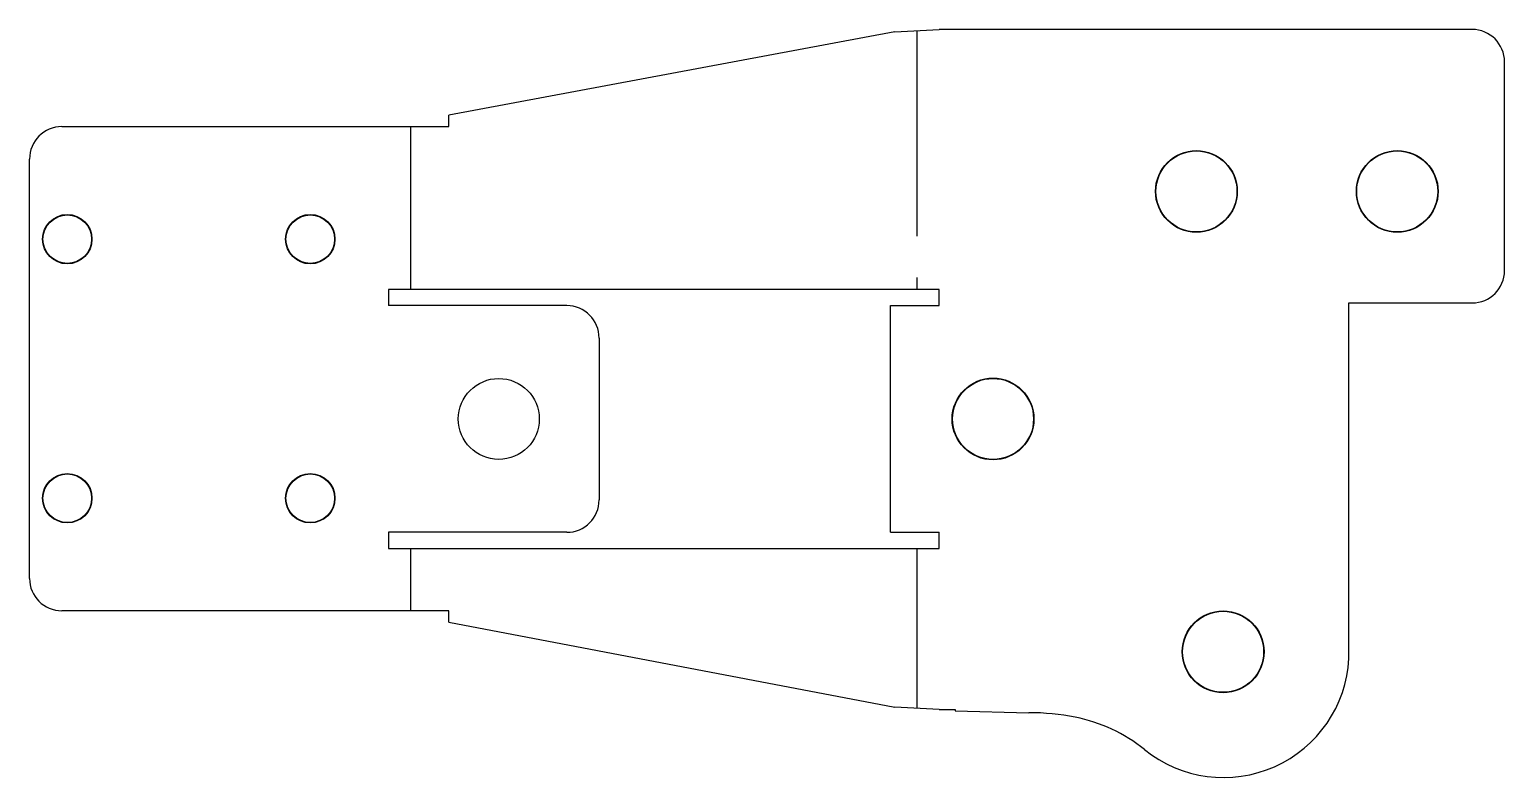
# Model space of a CAD drawing. Header units: millimetres. Extents: x -128.2 to -37.2, y -556.2 to -510.
import ezdxf

# ---------------------------------------------------------------- set-up
doc = ezdxf.new("R2010")
doc.units = ezdxf.units.MM
doc.linetypes.add('CENTERX2', pattern=[20.32, 12.7, -2.54, 2.54, -2.54])

msp = doc.modelspace()

# ---------------------------------------------------------------- linework, layer by layer
at = {"color": 7, "linetype": 'Continuous', "lineweight": 25}
for p, q in [((-74.802, -510.118), (-102.329, -515.279)), ((-74.802, -510.118), (-72.074, -509.98)), ((-39.17, -509.98), (-72.074, -509.98)), ((-37.17, -524.87), (-37.17, -511.98)), ((-102.329, -515.98), (-102.329, -515.279)), ((-126.22, -515.98), (-102.329, -515.98)), ((-128.22, -543.88), (-128.22, -517.98)), ((-106.057, -526.035), (-106.057, -527.035)), ((-72.074, -526.035), (-106.057, -526.035)), ((-72.074, -527.035), (-72.074, -526.035)), ((-95.057, -527.035), (-106.057, -527.035)), ((-75.074, -541.035), (-75.074, -527.035)), ((-75.074, -527.035), (-72.074, -527.035)), ((-46.77, -526.87), (-39.17, -526.87)), ((-46.77, -548.832), (-46.77, -526.87)), ((-93.057, -529.035), (-93.057, -539.035)), ((-95.057, -541.035), (-106.057, -541.035)), ((-106.057, -541.035), (-106.057, -542.035)), ((-75.074, -541.035), (-72.074, -541.035)), ((-72.074, -542.035), (-72.074, -541.035)), ((-106.057, -542.035), (-72.074, -542.035)), ((-102.329, -545.88), (-126.22, -545.88)), ((-102.329, -546.592), (-102.329, -545.88)), ((-102.329, -546.592), (-74.802, -551.839)), ((-72.074, -551.98), (-74.802, -551.839)), ((-72.074, -551.98), (-71.074, -551.98)), ((-71.074, -551.98), (-71.074, -552.068)), ((-71.074, -552.068), (-66.528, -552.175))]:
    msp.add_line(p, q, dxfattribs=at)
at = {"color": 7, "linetype": 'CENTERX2'}
for p, q in [((-73.438, -510.049), (-73.438, -526.035)), ((-104.693, -515.98), (-104.693, -526.035)), ((-104.693, -542.035), (-104.693, -545.88)), ((-73.438, -542.035), (-73.438, -551.909))]:
    msp.add_line(p, q, dxfattribs=at)
at = {"color": 7, "linetype": 'Continuous', "lineweight": 25}
for centre, radius in [((-56.189, -519.98), 2.525), ((-56.189, -519.98), 2.5), ((-43.79, -519.98), 2.525), ((-43.79, -519.98), 2.5), ((-125.888, -522.93), 1.525), ((-125.888, -522.93), 1.5), ((-110.888, -522.93), 1.525), ((-110.888, -522.93), 1.5), ((-99.252, -534.035), 2.5), ((-68.743, -534.035), 2.525), ((-68.743, -534.035), 2.5), ((-125.888, -538.93), 1.525), ((-125.888, -538.93), 1.5), ((-110.888, -538.93), 1.525), ((-110.888, -538.93), 1.5), ((-54.54, -548.414), 2.525), ((-54.54, -548.414), 2.5)]:
    msp.add_circle(centre, radius, dxfattribs=at)
for centre, radius, start, end in [((-39.17, -511.98), 2, 0, 90), ((-126.22, -517.98), 2, 90, 180), ((-39.17, -524.87), 2, 270, 0), ((-95.057, -529.035), 2, 360, 90), ((-95.057, -539.035), 2, 270, 360), ((-126.22, -543.88), 2, 180, 270), ((-54.516, -548.421), 7.757, 231.0288, 356.95928), ((-66.528, -566.98), 14.805, 78.84928, 90), ((-65.561, -562.074), 9.805, 51.0288, 78.84928)]:
    msp.add_arc(centre, radius, start, end, dxfattribs=at)

doc.saveas('drawing.dxf')
